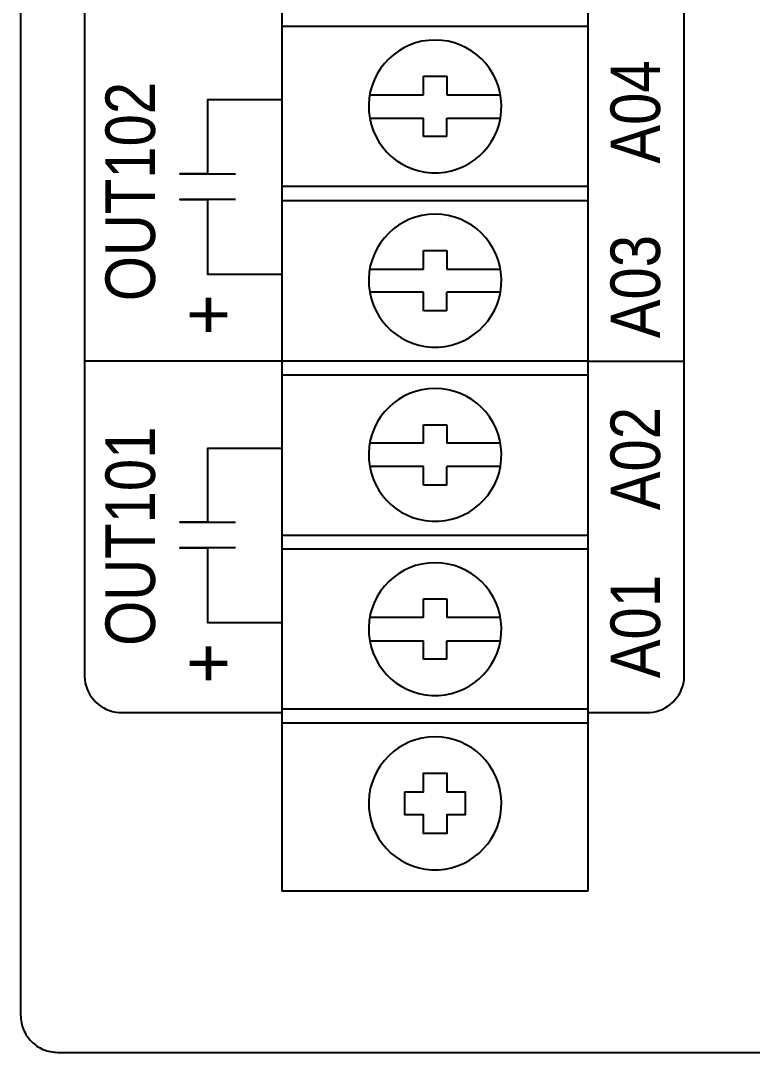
# Model space of a CAD drawing. Extents: x -11 to 35.7, y -8.8 to 26.3.
# Drawn here: x 19.577 to 21.153, y -6.435 to -4.214 of the extents above; entities that cross this region are included whole.
import ezdxf

# ---------------------------------------------------------------- set-up
doc = ezdxf.new("R2010")
doc.units = 0
doc.header["$MEASUREMENT"] = 0
doc.layers.add('5_00_DWG', color=7, linetype='CONTINUOUS')

msp = doc.modelspace()

# ---------------------------------------------------------------- linework, layer by layer
at = {"layer": '5_00_DWG'}
for points in [[(20.7995, -6.0871), (20.7995, 5.163), (20.1395, 5.163), (20.1395, -6.0871), (20.7995, -6.0871)], [(19.5772, -4.1969), (19.5772, -4.2314), (19.5772, -4.2656), (19.5772, -4.2996), (19.5772, -4.3334), (19.5772, -4.367), (19.5772, -4.4003), (19.5772, -4.4335), (19.5772, -4.4663), (19.5772, -4.499), (19.5772, -4.5315), (19.5772, -4.5637), (19.5772, -4.5956), (19.5772, -4.6274), (19.5772, -4.6589), (19.5772, -4.6901), (19.5772, -4.7212), (19.5772, -4.752), (19.5772, -4.7825), (19.5772, -4.8128), (19.5772, -4.8428), (19.5772, -4.8727), (19.5772, -4.9022), (19.5772, -4.9315), (19.5772, -4.9606), (19.5772, -4.9894), (19.5772, -5.0179), (19.5772, -5.0462), (19.5772, -5.0743), (19.5772, -5.102), (19.5772, -5.1296), (19.5772, -5.1568), (19.5772, -5.1838), (19.5772, -5.2105), (19.5772, -5.237), (19.5772, -5.2632), (19.5772, -5.2891), (19.5772, -5.3148), (19.5772, -5.3401), (19.5772, -5.3652), (19.5772, -5.3901), (19.5772, -5.4146), (19.5772, -5.4389), (19.5772, -5.4629), (19.5772, -5.4866), (19.5772, -5.51), (19.5772, -5.5332), (19.5772, -5.556), (19.5772, -5.5786), (19.5772, -5.6009), (19.5772, -5.6228), (19.5772, -5.6445), (19.5772, -5.6659), (19.5772, -5.687), (19.5772, -5.7079), (19.5772, -5.7284), (19.5772, -5.7486), (19.5772, -5.7685), (19.5772, -5.7881), (19.5772, -5.8074), (19.5772, -5.8264), (19.5772, -5.8451), (19.5772, -5.8634), (19.5772, -5.8815), (19.5772, -5.8993), (19.5772, -5.9167), (19.5772, -5.9338), (19.5772, -5.9506), (19.5772, -5.9671), (19.5772, -5.9833), (19.5772, -5.9991), (19.5772, -6.0147), (19.5772, -6.0299), (19.5772, -6.0447), (19.5772, -6.0593), (19.5772, -6.0735), (19.5772, -6.0874), (19.5772, -6.1009), (19.5772, -6.1142), (19.5772, -6.127), (19.5772, -6.1396), (19.5772, -6.1518), (19.5772, -6.1637), (19.5772, -6.1752), (19.5772, -6.1864), (19.5772, -6.1972), (19.5772, -6.2077), (19.5772, -6.2179), (19.5772, -6.2277), (19.5772, -6.2371), (19.5772, -6.2462), (19.5772, -6.255), (19.5772, -6.2634), (19.5772, -6.2714), (19.5772, -6.2791), (19.5772, -6.2864), (19.5772, -6.2933), (19.5772, -6.2999), (19.5772, -6.3062), (19.5772, -6.312), (19.5772, -6.3175), (19.5772, -6.3226), (19.5772, -6.3274), (19.5772, -6.3318), (19.5772, -6.3358), (19.5772, -6.3394), (19.5772, -6.3427), (19.5772, -6.3456), (19.5772, -6.3481), (19.5772, -6.3502), (19.5772, -6.3519), (19.5772, -6.3533), (19.5772, -6.3543), (19.5772, -6.3548), (19.5772, -6.355), (19.5773, -6.3592), (19.5776, -6.3632), (19.5781, -6.3672), (19.5788, -6.3712), (19.5797, -6.375), (19.5808, -6.3788), (19.582, -6.3825), (19.5835, -6.3862), (19.5851, -6.3897), (19.5868, -6.3932), (19.5887, -6.3965), (19.5908, -6.3998), (19.5931, -6.4029), (19.5954, -6.4059), (19.598, -6.4088), (19.6006, -6.4116), (19.6034, -6.4143), (19.6063, -6.4168), (19.6093, -6.4191), (19.6124, -6.4214), (19.6157, -6.4235), (19.619, -6.4254), (19.6225, -6.4271), (19.626, -6.4287), (19.6297, -6.4302), (19.6334, -6.4314), (19.6372, -6.4325), (19.6411, -6.4334), (19.645, -6.4341), (19.649, -6.4346), (19.6531, -6.4349), (19.6572, -6.435), (19.6574, -6.435), (19.6581, -6.435), (19.6592, -6.435), (19.6608, -6.435), (19.6628, -6.435), (19.6653, -6.435), (19.6681, -6.435), (19.6715, -6.435), (19.6752, -6.435), (19.6794, -6.435), (19.6839, -6.435), (19.6889, -6.435), (19.6944, -6.435), (19.7002, -6.435), (19.7064, -6.435), (19.713, -6.435), (19.7201, -6.435), (19.7275, -6.435), (19.7353, -6.435), (19.7435, -6.435), (19.7521, -6.435), (19.7611, -6.435), (19.7704, -6.435), (19.7801, -6.435), (19.7902, -6.435), (19.8007, -6.435), (19.8115, -6.435), (19.8226, -6.435), (19.8342, -6.435), (19.8461, -6.435), (19.8583, -6.435), (19.8709, -6.435), (19.8838, -6.435), (19.897, -6.435), (19.9106, -6.435), (19.9246, -6.435), (19.9388, -6.435), (19.9534, -6.435), (19.9683, -6.435), (19.9835, -6.435), (19.999, -6.435), (20.0148, -6.435), (20.031, -6.435), (20.0474, -6.435), (20.0641, -6.435), (20.0812, -6.435), (20.0985, -6.435), (20.1161, -6.435), (20.134, -6.435), (20.1522, -6.435), (20.1706, -6.435), (20.1894, -6.435), (20.2084, -6.435), (20.2276, -6.435), (20.2472, -6.435), (20.267, -6.435), (20.287, -6.435), (20.3073, -6.435), (20.3279, -6.435), (20.3487, -6.435), (20.3697, -6.435), (20.391, -6.435), (20.4125, -6.435), (20.4342, -6.435), (20.4562, -6.435), (20.4784, -6.435), (20.5008, -6.435), (20.5234, -6.435), (20.5462, -6.435), (20.5693, -6.435), (20.5926, -6.435), (20.616, -6.435), (20.6397, -6.435), (20.6635, -6.435), (20.6876, -6.435), (20.7118, -6.435), (20.7362, -6.435), (20.7608, -6.435), (20.7856, -6.435), (20.8106, -6.435), (20.8357, -6.435), (20.861, -6.435), (20.9121, -6.435), (20.9638, -6.435), (21.0161, -6.435), (21.0689, -6.435), (21.1223, -6.435), (21.1762, -6.435)], [(19.7146, -4.1954), (19.7146, -4.2332), (19.7146, -4.2706), (19.7146, -4.3076), (19.7146, -4.3441), (19.7146, -4.3803), (19.7146, -4.4161), (19.7146, -4.4515), (19.7146, -4.4864), (19.7146, -4.5209), (19.7146, -4.555), (19.7146, -4.5886), (19.7146, -4.6218), (19.7146, -4.6546), (19.7146, -4.6869), (19.7146, -4.7187), (19.7146, -4.7501), (19.7146, -4.781), (19.7146, -4.8115), (19.7146, -4.8415), (19.7146, -4.8709), (19.7146, -4.9), (19.7146, -4.9285), (19.7146, -4.9565), (19.7146, -4.984), (19.7146, -5.011), (19.7146, -5.0375), (19.7146, -5.0635), (19.7146, -5.089), (19.7146, -5.1139), (19.7146, -5.1383), (19.7146, -5.1622), (19.7146, -5.1855), (19.7146, -5.2083), (19.7146, -5.2305), (19.7146, -5.2522), (19.7146, -5.2733), (19.7146, -5.2939), (19.7146, -5.3139), (19.7146, -5.3333), (19.7146, -5.3521), (19.7146, -5.3703), (19.7146, -5.388), (19.7146, -5.4051), (19.7146, -5.4215), (19.7146, -5.4374), (19.7146, -5.4526), (19.7146, -5.4672), (19.7146, -5.4812), (19.7146, -5.4946), (19.7146, -5.5074), (19.7146, -5.5195), (19.7146, -5.531), (19.7146, -5.5418), (19.7146, -5.552), (19.7146, -5.5615), (19.7146, -5.5704), (19.7146, -5.5786), (19.7146, -5.5861), (19.7146, -5.593), (19.7146, -5.5992), (19.7146, -5.6047), (19.7146, -5.6095), (19.7146, -5.6136), (19.7146, -5.617), (19.7146, -5.6197), (19.7146, -5.6217), (19.7146, -5.623), (19.7146, -5.6236), (19.7146, -5.624), (19.7146, -5.6249), (19.7146, -5.6266), (19.7152, -5.6335), (19.7163, -5.6403), (19.718, -5.6469), (19.7203, -5.6533), (19.7231, -5.6595), (19.7264, -5.6655), (19.7303, -5.6712), (19.7346, -5.6766), (19.7394, -5.6816), (19.7447, -5.6861), (19.7502, -5.6902), (19.7561, -5.6937), (19.7622, -5.6968), (19.7685, -5.6992), (19.7751, -5.7012), (19.7818, -5.7026), (19.7886, -5.7034), (19.7921, -5.7036), (19.7938, -5.7036), (19.7946, -5.7036), (19.7948, -5.7036), (19.7955, -5.7036), (19.7964, -5.7036), (19.7978, -5.7036), (19.7995, -5.7036), (19.8015, -5.7036), (19.8038, -5.7036), (19.8065, -5.7036), (19.8094, -5.7036), (19.8126, -5.7036), (19.8162, -5.7036), (19.824, -5.7036), (19.8328, -5.7036), (19.8425, -5.7036), (19.8531, -5.7036), (19.8644, -5.7036), (19.8763, -5.7036), (19.8888, -5.7036), (19.9018, -5.7036), (19.9152, -5.7036), (19.9429, -5.7036), (19.9992, -5.7036), (20.013, -5.7036), (20.0266, -5.7036), (20.0398, -5.7036), (20.0525, -5.7036), (20.0647, -5.7036), (20.0763, -5.7036), (20.0871, -5.7036), (20.0972, -5.7036), (20.1065, -5.7036), (20.1147, -5.7036), (20.1185, -5.7036), (20.1219, -5.7036), (20.1251, -5.7036), (20.128, -5.7036), (20.1307, -5.7036), (20.1329, -5.7036), (20.1349, -5.7036), (20.1365, -5.7036), (20.1378, -5.7036), (20.1388, -5.7036), (20.1393, -5.7036), (20.1395, -5.7036)], [(20.7995, -5.7036), (20.7998, -5.7036), (20.8006, -5.7036), (20.8019, -5.7036), (20.8037, -5.7036), (20.806, -5.7036), (20.8086, -5.7036), (20.8117, -5.7036), (20.8151, -5.7036), (20.8188, -5.7036), (20.8228, -5.7036), (20.8315, -5.7036), (20.841, -5.7036), (20.851, -5.7036), (20.8717, -5.7036), (20.8818, -5.7036), (20.8915, -5.7036), (20.9005, -5.7036), (20.9046, -5.7036), (20.9085, -5.7036), (20.9121, -5.7036), (20.9153, -5.7036), (20.9182, -5.7036), (20.9207, -5.7036), (20.9227, -5.7036), (20.9243, -5.7036), (20.9254, -5.7036), (20.926, -5.7036), (20.9261, -5.7036), (20.9269, -5.7036), (20.9286, -5.7036), (20.9321, -5.7034), (20.9389, -5.7026), (20.9456, -5.7012), (20.9522, -5.6992), (20.9585, -5.6968), (20.9646, -5.6937), (20.9705, -5.6902), (20.976, -5.6861), (20.9813, -5.6816), (20.9861, -5.6766), (20.9904, -5.6712), (20.9943, -5.6655), (20.9976, -5.6595), (21.0004, -5.6533), (21.0027, -5.6469), (21.0044, -5.6403), (21.0055, -5.6335), (21.0061, -5.6266), (21.0061, -5.6249), (21.0061, -5.624), (21.0061, -5.6236), (21.0061, -5.623), (21.0061, -5.6217), (21.0061, -5.6197), (21.0061, -5.617), (21.0061, -5.6136), (21.0061, -5.6095), (21.0061, -5.6047), (21.0061, -5.5992), (21.0061, -5.593), (21.0061, -5.5861), (21.0061, -5.5786), (21.0061, -5.5704), (21.0061, -5.5615), (21.0061, -5.552), (21.0061, -5.5418), (21.0061, -5.531), (21.0061, -5.5195), (21.0061, -5.5074), (21.0061, -5.4946), (21.0061, -5.4812), (21.0061, -5.4672), (21.0061, -5.4526), (21.0061, -5.4374), (21.0061, -5.4215), (21.0061, -5.4051), (21.0061, -5.388), (21.0061, -5.3703), (21.0061, -5.3521), (21.0061, -5.3333), (21.0061, -5.3139), (21.0061, -5.2939), (21.0061, -5.2733), (21.0061, -5.2522), (21.0061, -5.2305), (21.0061, -5.2083), (21.0061, -5.1855), (21.0061, -5.1622), (21.0061, -5.1383), (21.0061, -5.1139), (21.0061, -5.089), (21.0061, -5.0635), (21.0061, -5.0375), (21.0061, -5.011), (21.0061, -4.984), (21.0061, -4.9565), (21.0061, -4.9285), (21.0061, -4.9), (21.0061, -4.8709), (21.0061, -4.8415), (21.0061, -4.8115), (21.0061, -4.781), (21.0061, -4.7501), (21.0061, -4.7187), (21.0061, -4.6869), (21.0061, -4.6546), (21.0061, -4.6218), (21.0061, -4.5886), (21.0061, -4.555), (21.0061, -4.5209), (21.0061, -4.4864), (21.0061, -4.4515), (21.0061, -4.4161), (21.0061, -4.3803), (21.0061, -4.3441), (21.0061, -4.3076), (21.0061, -4.2706), (21.0061, -4.2332), (21.0061, -4.1954)], [(20.1395, -4.2265), (20.7995, -4.2265)], [(20.4445, -4.3341), (20.4945, -4.3341)], [(20.4445, -4.3741), (20.4445, -4.3341)], [(20.4945, -4.3341), (20.4945, -4.3741)], [(20.3287, -4.3741), (20.4445, -4.3741)], [(20.4945, -4.3741), (20.6103, -4.3741)], [(20.1395, -4.385), (19.9797, -4.385), (19.9797, -4.5438), (19.9197, -4.5438), (20.0397, -4.5438)], [(20.3287, -4.4241), (20.4445, -4.4241)], [(20.4445, -4.464), (20.4445, -4.4241)], [(20.4945, -4.4241), (20.6103, -4.4241)], [(20.4945, -4.464), (20.4945, -4.4241)], [(20.4945, -4.464), (20.4445, -4.464)], [(20.7995, -4.5715), (20.1395, -4.5715)], [(20.0397, -4.5993), (19.9197, -4.5993), (19.9797, -4.5993), (19.9797, -4.76), (20.1395, -4.76)], [(20.1395, -4.6015), (20.7995, -4.6015)], [(20.4445, -4.7091), (20.4945, -4.7091)], [(20.4445, -4.7491), (20.4445, -4.7091)], [(20.4945, -4.7091), (20.4945, -4.7491)], [(20.3287, -4.7491), (20.4445, -4.7491)], [(20.4945, -4.7491), (20.6103, -4.7491)], [(20.4445, -4.7991), (20.3287, -4.7991)], [(20.4445, -4.839), (20.4445, -4.7991)], [(20.6103, -4.7991), (20.4945, -4.7991)], [(20.4945, -4.839), (20.4945, -4.7991)], [(20.4945, -4.839), (20.4445, -4.839)], [(20.1395, -4.9476), (19.7146, -4.9476)], [(20.1395, -4.9465), (20.7995, -4.9465)], [(20.7995, -4.9476), (21.0061, -4.9476)], [(20.1395, -4.9765), (20.7995, -4.9765)], [(20.4445, -5.0841), (20.4945, -5.0841)], [(20.4445, -5.1241), (20.4445, -5.0841)], [(20.4945, -5.0841), (20.4945, -5.1241)], [(20.4445, -5.1241), (20.3287, -5.1241)], [(20.6103, -5.1241), (20.4945, -5.1241)], [(20.1395, -5.135), (19.9797, -5.135), (19.9797, -5.2938), (19.9197, -5.2938), (20.0397, -5.2938)], [(20.4445, -5.1741), (20.3287, -5.1741)], [(20.4445, -5.214), (20.4445, -5.1741)], [(20.6103, -5.1741), (20.4945, -5.1741)], [(20.4945, -5.214), (20.4945, -5.1741)], [(20.4945, -5.214), (20.4445, -5.214)], [(20.1395, -5.3215), (20.7995, -5.3215)], [(20.0397, -5.3493), (19.9197, -5.3493), (19.9797, -5.3493), (19.9797, -5.51), (20.1395, -5.51)], [(20.1395, -5.3515), (20.7995, -5.3515)], [(20.4445, -5.4591), (20.4945, -5.4591)], [(20.4445, -5.4991), (20.4445, -5.4591)], [(20.4945, -5.4591), (20.4945, -5.4991)], [(20.4445, -5.4991), (20.3287, -5.4991)], [(20.6103, -5.4991), (20.4945, -5.4991)], [(20.3287, -5.5491), (20.4445, -5.5491)], [(20.4445, -5.589), (20.4445, -5.5491)], [(20.4945, -5.5491), (20.6103, -5.5491)], [(20.4945, -5.589), (20.4945, -5.5491)], [(20.4945, -5.589), (20.4445, -5.589)], [(20.7995, -5.6965), (20.1395, -5.6965)], [(20.7995, -5.7265), (20.1395, -5.7265)], [(20.4045, -5.8741), (20.4445, -5.8741), (20.4445, -5.8341), (20.4945, -5.8341), (20.4945, -5.8741), (20.5345, -5.8741), (20.5345, -5.9241), (20.4945, -5.9241), (20.4945, -5.964), (20.4445, -5.964), (20.4445, -5.9241), (20.4045, -5.9241), (20.4045, -5.8741)]]:
    msp.add_lwpolyline(points, dxfattribs=at)
for points in [[(20.4695, -4.2561), (20.4551, -4.2568), (20.4411, -4.2589), (20.4276, -4.2623), (20.4146, -4.267), (20.4023, -4.2728), (20.3906, -4.2798), (20.3797, -4.2878), (20.3696, -4.2968), (20.3604, -4.3066), (20.3521, -4.3174), (20.3449, -4.3288), (20.3388, -4.341), (20.3338, -4.3539), (20.3301, -4.3672), (20.3276, -4.3811), (20.3266, -4.3954), (20.3269, -4.4099), (20.3287, -4.424), (20.3318, -4.4376), (20.3361, -4.4507), (20.3417, -4.4633), (20.3484, -4.4751), (20.3561, -4.4862), (20.3649, -4.4965), (20.3745, -4.506), (20.3851, -4.5145), (20.3964, -4.522), (20.4084, -4.5284), (20.4211, -4.5336), (20.4343, -4.5377), (20.4481, -4.5405), (20.4623, -4.5419), (20.4768, -4.5419), (20.491, -4.5405), (20.5047, -4.5377), (20.518, -4.5336), (20.5306, -4.5284), (20.5427, -4.522), (20.554, -4.5145), (20.5645, -4.506), (20.5741, -4.4965), (20.5829, -4.4862), (20.5906, -4.4751), (20.5973, -4.4633), (20.6029, -4.4507), (20.6072, -4.4376), (20.6103, -4.424), (20.6121, -4.4099), (20.6125, -4.3954), (20.6114, -4.3811), (20.609, -4.3672), (20.6052, -4.3539), (20.6002, -4.341), (20.5941, -4.3288), (20.5869, -4.3174), (20.5786, -4.3066), (20.5694, -4.2968), (20.5593, -4.2878), (20.5484, -4.2798), (20.5367, -4.2728), (20.5244, -4.267), (20.5114, -4.2623), (20.4979, -4.2589), (20.4839, -4.2568)], [(20.4695, -4.6311), (20.4551, -4.6318), (20.4411, -4.6339), (20.4276, -4.6373), (20.4146, -4.642), (20.4023, -4.6478), (20.3906, -4.6548), (20.3797, -4.6628), (20.3696, -4.6718), (20.3604, -4.6816), (20.3521, -4.6924), (20.3449, -4.7038), (20.3388, -4.716), (20.3338, -4.7289), (20.3301, -4.7422), (20.3276, -4.7561), (20.3266, -4.7704), (20.3269, -4.7849), (20.3287, -4.799), (20.3318, -4.8126), (20.3361, -4.8257), (20.3417, -4.8383), (20.3484, -4.8501), (20.3561, -4.8612), (20.3649, -4.8715), (20.3745, -4.881), (20.3851, -4.8895), (20.3964, -4.897), (20.4084, -4.9034), (20.4211, -4.9086), (20.4343, -4.9127), (20.4481, -4.9155), (20.4623, -4.9169), (20.4768, -4.9169), (20.491, -4.9155), (20.5047, -4.9127), (20.518, -4.9086), (20.5306, -4.9034), (20.5427, -4.897), (20.554, -4.8895), (20.5645, -4.881), (20.5741, -4.8715), (20.5829, -4.8612), (20.5906, -4.8501), (20.5973, -4.8383), (20.6029, -4.8257), (20.6072, -4.8126), (20.6103, -4.799), (20.6121, -4.7849), (20.6125, -4.7704), (20.6114, -4.7561), (20.609, -4.7422), (20.6052, -4.7289), (20.6002, -4.716), (20.5941, -4.7038), (20.5869, -4.6924), (20.5786, -4.6816), (20.5694, -4.6718), (20.5593, -4.6628), (20.5484, -4.6548), (20.5367, -4.6478), (20.5244, -4.642), (20.5114, -4.6373), (20.4979, -4.6339), (20.4839, -4.6318)], [(20.4695, -5.0061), (20.4551, -5.0068), (20.4411, -5.0089), (20.4276, -5.0123), (20.4146, -5.017), (20.4023, -5.0228), (20.3906, -5.0298), (20.3797, -5.0378), (20.3696, -5.0468), (20.3604, -5.0566), (20.3521, -5.0674), (20.3449, -5.0788), (20.3388, -5.091), (20.3338, -5.1039), (20.3301, -5.1172), (20.3276, -5.1311), (20.3266, -5.1454), (20.3269, -5.1599), (20.3287, -5.174), (20.3318, -5.1876), (20.3361, -5.2007), (20.3417, -5.2133), (20.3484, -5.2251), (20.3561, -5.2362), (20.3649, -5.2465), (20.3745, -5.256), (20.3851, -5.2645), (20.3964, -5.272), (20.4084, -5.2784), (20.4211, -5.2836), (20.4343, -5.2877), (20.4481, -5.2905), (20.4623, -5.2919), (20.4768, -5.2919), (20.491, -5.2905), (20.5047, -5.2877), (20.518, -5.2836), (20.5306, -5.2784), (20.5427, -5.272), (20.554, -5.2645), (20.5645, -5.256), (20.5741, -5.2465), (20.5829, -5.2362), (20.5906, -5.2251), (20.5973, -5.2133), (20.6029, -5.2007), (20.6072, -5.1876), (20.6103, -5.174), (20.6121, -5.1599), (20.6125, -5.1454), (20.6114, -5.1311), (20.609, -5.1172), (20.6052, -5.1039), (20.6002, -5.091), (20.5941, -5.0788), (20.5869, -5.0674), (20.5786, -5.0566), (20.5694, -5.0468), (20.5593, -5.0378), (20.5484, -5.0298), (20.5367, -5.0228), (20.5244, -5.017), (20.5114, -5.0123), (20.4979, -5.0089), (20.4839, -5.0068)], [(20.4695, -5.3811), (20.4551, -5.3818), (20.4411, -5.3839), (20.4276, -5.3873), (20.4146, -5.392), (20.4023, -5.3978), (20.3906, -5.4048), (20.3797, -5.4128), (20.3696, -5.4218), (20.3604, -5.4316), (20.3521, -5.4424), (20.3449, -5.4538), (20.3388, -5.466), (20.3338, -5.4789), (20.3301, -5.4922), (20.3276, -5.5061), (20.3266, -5.5204), (20.3269, -5.5349), (20.3287, -5.549), (20.3318, -5.5626), (20.3361, -5.5757), (20.3417, -5.5883), (20.3484, -5.6001), (20.3561, -5.6112), (20.3649, -5.6215), (20.3745, -5.631), (20.3851, -5.6395), (20.3964, -5.647), (20.4084, -5.6534), (20.4211, -5.6586), (20.4343, -5.6627), (20.4481, -5.6655), (20.4623, -5.6669), (20.4768, -5.6669), (20.491, -5.6655), (20.5047, -5.6627), (20.518, -5.6586), (20.5306, -5.6534), (20.5427, -5.647), (20.554, -5.6395), (20.5645, -5.631), (20.5741, -5.6215), (20.5829, -5.6112), (20.5906, -5.6001), (20.5973, -5.5883), (20.6029, -5.5757), (20.6072, -5.5626), (20.6103, -5.549), (20.6121, -5.5349), (20.6125, -5.5204), (20.6114, -5.5061), (20.609, -5.4922), (20.6052, -5.4789), (20.6002, -5.466), (20.5941, -5.4538), (20.5869, -5.4424), (20.5786, -5.4316), (20.5694, -5.4218), (20.5593, -5.4128), (20.5484, -5.4048), (20.5367, -5.3978), (20.5244, -5.392), (20.5114, -5.3873), (20.4979, -5.3839), (20.4839, -5.3818)], [(20.4695, -5.7561), (20.4551, -5.7568), (20.4411, -5.7589), (20.4276, -5.7623), (20.4146, -5.767), (20.4023, -5.7728), (20.3906, -5.7798), (20.3797, -5.7878), (20.3696, -5.7968), (20.3604, -5.8066), (20.3521, -5.8174), (20.3449, -5.8288), (20.3388, -5.841), (20.3338, -5.8539), (20.3301, -5.8672), (20.3276, -5.8811), (20.3266, -5.8954), (20.3269, -5.9099), (20.3287, -5.924), (20.3318, -5.9376), (20.3361, -5.9507), (20.3417, -5.9633), (20.3484, -5.9751), (20.3561, -5.9862), (20.3649, -5.9965), (20.3745, -6.006), (20.3851, -6.0145), (20.3964, -6.022), (20.4084, -6.0284), (20.4211, -6.0336), (20.4343, -6.0377), (20.4481, -6.0405), (20.4623, -6.0419), (20.4768, -6.0419), (20.491, -6.0405), (20.5047, -6.0377), (20.518, -6.0336), (20.5306, -6.0284), (20.5427, -6.022), (20.554, -6.0145), (20.5645, -6.006), (20.5741, -5.9965), (20.5829, -5.9862), (20.5906, -5.9751), (20.5973, -5.9633), (20.6029, -5.9507), (20.6072, -5.9376), (20.6103, -5.924), (20.6121, -5.9099), (20.6125, -5.8954), (20.6114, -5.8811), (20.609, -5.8672), (20.6052, -5.8539), (20.6002, -5.841), (20.5941, -5.8288), (20.5869, -5.8174), (20.5786, -5.8066), (20.5694, -5.7968), (20.5593, -5.7878), (20.5484, -5.7798), (20.5367, -5.7728), (20.5244, -5.767), (20.5114, -5.7623), (20.4979, -5.7589), (20.4839, -5.7568)]]:
    msp.add_lwpolyline(points, close=True, dxfattribs=at)

# ---------------------------------------------------------------- texts
at = {"layer": '5_00_DWG', "attachment_point": 7, "rotation": 90}
for s, insert, char_height in [('\\fInterstate-Regular|b0|i0|c0|p34;\\W0.875;A04', (20.9555, -4.5221), 0.106722), ('\\fInterstate-Regular|b0|i0|c0|p34;\\W0.875;OUT102', (19.8681, -4.8182), 0.106722), ('\\fInterstate-Regular|b0|i0|c0|p34;\\W0.875;A03', (20.9555, -4.8979), 0.106722), ('\\fInterstate-Regular|b0|i0|c0|p34;\\W1;+', (20.0365, -4.8919), 0.113333), ('\\fInterstate-Regular|b0|i0|c0|p34;\\W0.875;A02', (20.9555, -5.2681), 0.106722), ('\\fInterstate-Regular|b0|i0|c0|p34;\\W0.875;OUT101', (19.8681, -5.5601), 0.106722), ('\\fInterstate-Regular|b0|i0|c0|p34;\\W0.875;A01', (20.9555, -5.6297), 0.106722), ('\\fInterstate-Regular|b0|i0|c0|p34;\\W1;+', (20.0365, -5.6419), 0.113333)]:
    msp.add_mtext(s, dxfattribs=dict(at, insert=insert, char_height=char_height))

doc.saveas('drawing.dxf')
